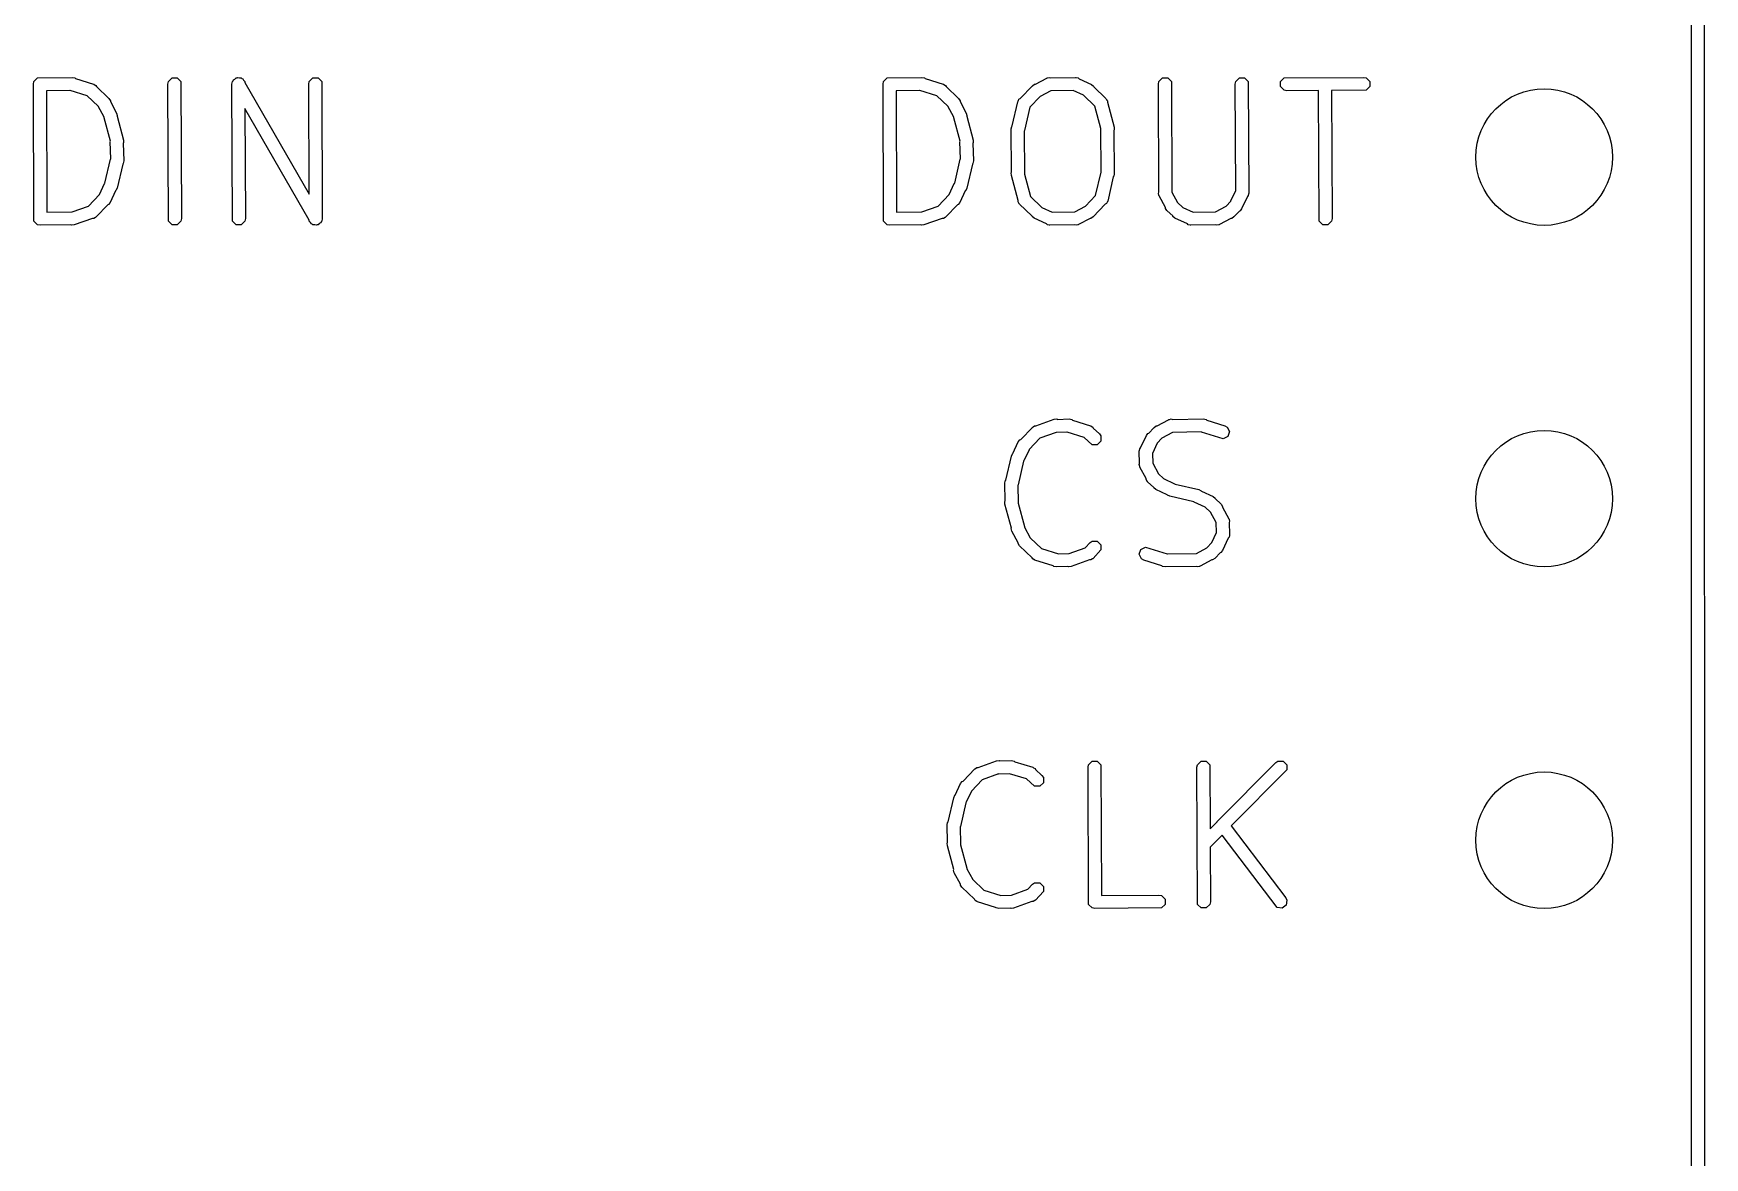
# Model space of a CAD drawing. Extents: x 48.4 to 111.7, y -108.5 to -45.7.
# Drawn here: x 83.38 to 95.81, y -100.15 to -91.79 of the extents above; entities that cross this region are included whole.
import ezdxf

# ---------------------------------------------------------------- set-up
doc = ezdxf.new("R2010")
doc.units = 0
doc.layers.add('BLACK', color=7, linetype='CONTINUOUS')

msp = doc.modelspace()

# ---------------------------------------------------------------- linework, layer by layer
at = {"layer": 'BLACK', "linetype": 'CONTINUOUS'}
for p, q in [((95.711797, -108.408005), (95.708125, -77.998835)), ((95.80432, -77.986883), (95.808, -108.458)), ((83.381191, -92.167419), (83.384997, -92.148285)), ((83.384997, -93.186553), (83.381191, -92.167419)), ((83.384997, -92.148285), (83.412057, -92.121225)), ((83.412057, -92.121225), (83.669286, -92.117419)), ((83.669286, -92.117419), (83.68842, -92.121225)), ((83.68842, -92.121225), (83.693219, -92.126024)), ((83.693219, -92.126024), (83.827954, -92.167604)), ((83.827954, -92.167604), (83.830129, -92.168844)), ((83.830129, -92.168844), (83.831277, -92.168844)), ((83.831277, -92.168844), (83.832991, -92.170475)), ((83.832991, -92.170475), (83.844902, -92.177265)), ((83.844902, -92.177265), (83.849238, -92.185938)), ((83.849238, -92.185938), (83.942736, -92.274921)), ((84.381191, -92.167419), (84.384997, -92.148285)), ((84.384997, -93.186553), (84.381191, -92.167419)), ((84.384997, -92.148285), (84.412057, -92.121225)), ((84.412057, -92.121225), (84.450325, -92.121225)), ((84.450325, -92.121225), (84.477385, -92.148285)), ((84.477385, -92.148285), (84.481191, -93.167419)), ((84.857381, -92.167419), (84.861187, -92.148285)), ((84.861187, -93.186553), (84.857381, -92.167419)), ((84.861187, -92.148285), (84.866041, -92.14343)), ((84.866041, -92.14343), (84.867849, -92.136804)), ((84.867849, -92.136804), (84.879093, -92.130378)), ((84.879093, -92.130378), (84.888247, -92.121225)), ((84.888247, -92.121225), (84.895113, -92.121225)), ((84.895113, -92.121225), (84.901075, -92.117818)), ((84.901075, -92.117818), (84.913568, -92.121225)), ((84.913568, -92.121225), (84.926515, -92.121225)), ((84.926515, -92.121225), (84.931369, -92.126079)), ((84.931369, -92.126079), (84.937996, -92.127887)), ((84.937996, -92.127887), (84.944535, -92.139245)), ((84.944535, -92.139245), (84.953575, -92.148285)), ((84.953575, -92.148285), (84.9536, -92.154989)), ((84.9536, -92.154989), (85.431864, -92.985674)), ((85.428809, -92.167419), (85.432615, -92.148285)), ((85.431864, -92.985674), (85.428809, -92.167419)), ((85.432615, -92.148285), (85.459675, -92.121225)), ((85.459675, -92.121225), (85.497943, -92.121225)), ((85.497943, -92.121225), (85.525003, -92.148285)), ((85.525003, -92.148285), (85.528809, -93.167419)), ((89.699524, -92.167419), (89.70333, -92.148285)), ((89.70333, -93.186553), (89.699524, -92.167419)), ((89.70333, -92.148285), (89.73039, -92.121225)), ((89.73039, -92.121225), (89.987619, -92.117419)), ((89.987619, -92.117419), (90.006753, -92.121225)), ((90.006753, -92.121225), (90.011552, -92.126024)), ((90.011552, -92.126024), (90.146287, -92.167604)), ((90.146287, -92.167604), (90.148462, -92.168844)), ((90.148462, -92.168844), (90.14961, -92.168844)), ((90.14961, -92.168844), (90.151324, -92.170475)), ((90.151324, -92.170475), (90.163235, -92.177265)), ((90.163235, -92.177265), (90.167571, -92.185938)), ((90.167571, -92.185938), (90.261069, -92.274921)), ((90.718904, -92.274777), (90.809407, -92.179683)), ((90.809407, -92.179683), (90.825628, -92.168844)), ((90.825628, -92.168844), (90.831938, -92.168844)), ((90.831938, -92.168844), (90.917639, -92.122698)), ((90.917639, -92.122698), (90.920054, -92.122036)), ((90.920054, -92.122036), (90.920866, -92.121225)), ((90.920866, -92.121225), (90.92317, -92.121183)), ((90.92317, -92.121183), (90.936455, -92.117545)), ((90.936455, -92.117545), (90.946119, -92.120766)), ((90.946119, -92.120766), (91.130476, -92.117419)), ((91.130476, -92.117419), (91.132932, -92.117907)), ((91.132932, -92.117907), (91.134021, -92.117545)), ((91.134021, -92.117545), (91.136216, -92.11856)), ((91.136216, -92.11856), (91.14961, -92.121225)), ((91.14961, -92.121225), (91.156185, -92.1278)), ((91.156185, -92.1278), (91.248074, -92.170316)), ((91.248074, -92.170316), (91.263486, -92.182278)), ((91.263486, -92.182278), (91.265587, -92.188582)), ((91.265587, -92.188582), (91.356307, -92.274921)), ((91.747143, -92.167419), (91.750949, -92.148285)), ((91.750828, -92.969808), (91.747143, -92.167419)), ((91.750949, -92.148285), (91.778009, -92.121225)), ((91.778009, -92.121225), (91.816277, -92.121225)), ((91.816277, -92.121225), (91.843337, -92.148285)), ((91.843337, -92.148285), (91.847116, -92.971137)), ((92.318571, -92.167419), (92.322377, -92.148285)), ((92.322202, -92.958139), (92.318571, -92.167419)), ((92.322377, -92.148285), (92.349437, -92.121225)), ((92.349437, -92.121225), (92.387705, -92.121225)), ((92.387705, -92.121225), (92.414765, -92.148285)), ((92.414765, -92.148285), (92.418571, -92.976942)), ((92.655711, -92.148285), (92.682771, -92.121225)), ((92.655711, -92.186553), (92.655711, -92.148285)), ((92.682771, -92.213613), (92.655711, -92.186553)), ((92.682771, -92.121225), (93.273333, -92.117419)), ((93.273333, -92.117419), (93.292467, -92.121225)), ((93.292467, -92.121225), (93.319527, -92.148285)), ((93.319527, -92.186553), (93.292467, -92.213613)), ((93.319527, -92.148285), (93.319527, -92.186553)), ((83.652238, -92.214148), (83.47764, -92.216731)), ((83.47764, -92.216731), (83.481014, -93.120204)), ((83.653475, -92.214853), (83.652238, -92.214148)), ((83.780698, -92.254114), (83.653475, -92.214853)), ((83.862467, -92.331935), (83.780698, -92.254114)), ((83.942736, -92.274921), (83.953575, -92.291142)), ((83.953575, -92.291142), (83.953575, -92.297452)), ((83.953575, -92.297452), (83.999721, -92.383153)), ((89.970571, -92.214148), (89.795973, -92.216731)), ((89.795973, -92.216731), (89.799347, -93.120204)), ((89.971808, -92.214853), (89.970571, -92.214148)), ((90.099031, -92.254114), (89.971808, -92.214853)), ((90.1808, -92.331935), (90.099031, -92.254114)), ((90.261069, -92.274921), (90.271908, -92.291142)), ((90.271908, -92.291142), (90.271908, -92.297452)), ((90.271908, -92.297452), (90.318054, -92.383153)), ((90.65944, -92.477888), (90.701017, -92.298149)), ((90.701017, -92.298149), (90.70333, -92.293252)), ((90.70333, -92.291142), (90.70531, -92.289061)), ((90.70333, -92.293252), (90.70333, -92.291142)), ((90.70531, -92.289061), (90.70935, -92.28051)), ((90.70935, -92.28051), (90.718904, -92.274777)), ((90.866421, -92.259951), (90.790453, -92.339773)), ((90.867123, -92.259759), (90.866421, -92.259951)), ((90.945955, -92.21731), (90.867123, -92.259759)), ((91.112745, -92.214282), (90.945955, -92.21731)), ((91.190166, -92.250104), (91.112745, -92.214282)), ((91.190359, -92.250393), (91.190166, -92.250104)), ((91.274653, -92.330617), (91.190359, -92.250393)), ((91.319346, -92.496853), (91.274653, -92.330617)), ((91.356307, -92.274921), (91.359315, -92.279423)), ((91.359315, -92.279423), (91.361126, -92.28051)), ((91.361126, -92.28051), (91.361856, -92.283225)), ((91.361856, -92.283225), (91.367146, -92.291142)), ((91.367146, -92.291142), (91.367146, -92.302901)), ((91.367146, -92.302901), (91.417078, -92.488625)), ((92.701905, -92.217419), (92.682771, -92.213613)), ((92.9378, -92.215898), (92.701905, -92.217419)), ((92.941425, -93.186553), (92.9378, -92.215898)), ((93.292467, -92.213613), (93.034063, -92.215278)), ((93.034063, -92.215278), (93.037619, -93.167419)), ((83.86266, -92.332637), (83.862467, -92.331935)), ((83.9063, -92.413683), (83.86266, -92.332637)), ((83.906493, -92.417641), (83.9063, -92.413683)), ((83.953394, -92.592091), (83.906493, -92.417641)), ((83.999721, -92.383153), (84.004874, -92.401969)), ((84.004874, -92.401969), (84.003406, -92.40637)), ((84.003406, -92.40637), (84.051126, -92.583863)), ((85.432589, -93.179847), (84.954325, -92.349163)), ((84.954325, -92.349163), (84.957381, -93.167419)), ((90.180993, -92.332637), (90.1808, -92.331935)), ((90.224633, -92.413683), (90.180993, -92.332637)), ((90.224826, -92.417641), (90.224633, -92.413683)), ((90.271727, -92.592091), (90.224826, -92.417641)), ((90.318054, -92.383153), (90.323207, -92.401969)), ((90.323207, -92.401969), (90.321739, -92.40637)), ((90.321739, -92.40637), (90.369459, -92.583863)), ((90.790453, -92.339773), (90.750412, -92.512879)), ((90.651905, -92.500752), (90.655711, -92.481618)), ((90.655372, -92.821855), (90.651905, -92.500752)), ((90.655711, -92.481618), (90.65944, -92.477888)), ((90.750412, -92.512879), (90.74848, -92.516967)), ((90.74848, -92.516967), (90.751905, -92.834085)), ((91.318571, -92.500752), (91.319346, -92.496853)), ((91.321995, -92.817869), (91.318571, -92.500752)), ((91.418026, -92.508111), (91.415103, -92.512981)), ((91.415103, -92.512981), (91.418571, -92.834085)), ((91.417078, -92.488625), (91.418026, -92.508111)), ((83.952619, -92.59599), (83.953394, -92.592091)), ((83.955615, -92.723536), (83.952619, -92.59599)), ((84.052074, -92.603349), (84.049534, -92.60758)), ((84.049534, -92.60758), (84.052619, -92.738847)), ((84.051126, -92.583863), (84.052074, -92.603349)), ((90.270952, -92.59599), (90.271727, -92.592091)), ((90.273948, -92.723536), (90.270952, -92.59599)), ((90.370407, -92.603349), (90.367867, -92.60758)), ((90.367867, -92.60758), (90.370952, -92.738847)), ((90.369459, -92.583863), (90.370407, -92.603349)), ((83.913328, -92.903032), (83.954112, -92.72672)), ((83.954112, -92.72672), (83.955615, -92.723536)), ((84.045083, -92.76171), (84.003507, -92.94145)), ((84.048813, -92.757981), (84.045083, -92.76171)), ((84.052619, -92.738847), (84.048813, -92.757981)), ((90.231661, -92.903032), (90.272445, -92.72672)), ((90.272445, -92.72672), (90.273948, -92.723536)), ((90.363416, -92.76171), (90.32184, -92.94145)), ((90.367146, -92.757981), (90.363416, -92.76171)), ((90.370952, -92.738847), (90.367146, -92.757981)), ((90.65245, -92.826726), (90.655372, -92.821855)), ((90.653398, -92.846212), (90.65245, -92.826726)), ((91.280022, -92.995063), (91.320064, -92.821958)), ((91.320064, -92.821958), (91.321995, -92.817869)), ((83.872314, -92.989013), (83.910278, -92.906963)), ((83.910278, -92.906963), (83.913328, -92.903032)), ((84.003507, -92.94145), (83.995174, -92.959089)), ((90.190647, -92.989013), (90.228611, -92.906963)), ((90.228611, -92.906963), (90.231661, -92.903032)), ((90.32184, -92.94145), (90.313507, -92.959089)), ((90.70333, -93.031935), (90.653398, -92.846212)), ((90.751905, -92.834085), (90.751129, -92.837983)), ((90.751129, -92.837983), (90.795822, -93.004218)), ((91.411035, -92.856948), (91.369459, -93.036688)), ((91.414765, -92.853219), (91.411035, -92.856948)), ((91.418571, -92.834085), (91.414765, -92.853219)), ((83.670155, -93.117591), (83.791096, -93.074242)), ((83.791096, -93.074242), (83.872026, -92.989206)), ((83.933836, -93.064435), (83.847499, -93.155155)), ((83.872026, -92.989206), (83.872314, -92.989013)), ((83.940141, -93.062334), (83.933836, -93.064435)), ((83.952102, -93.046922), (83.940141, -93.062334)), ((83.991806, -92.961109), (83.952102, -93.046922)), ((83.995174, -92.959089), (83.991806, -92.961109)), ((89.988488, -93.117591), (90.109429, -93.074242)), ((90.109429, -93.074242), (90.190359, -92.989206)), ((90.252169, -93.064435), (90.165832, -93.155155)), ((90.190359, -92.989206), (90.190647, -92.989013)), ((90.258474, -93.062334), (90.252169, -93.064435)), ((90.270435, -93.046922), (90.258474, -93.062334)), ((90.310139, -92.961109), (90.270435, -93.046922)), ((90.313507, -92.959089), (90.310139, -92.961109)), ((90.70333, -93.043695), (90.70333, -93.031935)), ((90.70862, -93.051612), (90.70333, -93.043695)), ((90.70935, -93.054327), (90.70862, -93.051612)), ((90.711158, -93.055412), (90.70935, -93.054327)), ((90.714168, -93.059916), (90.711158, -93.055412)), ((90.804887, -93.146254), (90.714168, -93.059916)), ((90.795822, -93.004218), (90.880118, -93.084445)), ((91.124519, -93.117527), (91.203353, -93.075079)), ((91.203353, -93.075079), (91.204053, -93.074887)), ((91.204053, -93.074887), (91.280022, -92.995063)), ((91.351572, -93.060059), (91.26107, -93.155155)), ((91.361126, -93.054327), (91.351572, -93.060059)), ((91.365165, -93.045775), (91.361126, -93.054327)), ((91.367146, -93.043695), (91.365165, -93.045775)), ((91.369459, -93.036688), (91.367146, -93.041584)), ((91.367146, -93.041584), (91.367146, -93.043695)), ((91.747269, -92.980487), (91.750828, -92.969808)), ((91.750938, -92.993887), (91.747269, -92.980487)), ((91.750949, -92.996076), (91.750938, -92.993887)), ((91.75176, -92.996887), (91.750949, -92.996076)), ((91.752422, -92.999303), (91.75176, -92.996887)), ((91.798568, -93.085003), (91.752422, -92.999303)), ((91.847116, -92.971137), (91.889054, -93.049022)), ((91.889054, -93.049022), (91.927737, -93.084445)), ((92.172138, -93.117527), (92.250175, -93.075507)), ((92.250175, -93.075507), (92.285596, -93.036825)), ((92.285596, -93.036825), (92.285885, -93.036631)), ((92.285885, -93.036631), (92.322202, -92.958139)), ((92.408189, -93.002651), (92.365673, -93.094541)), ((92.414765, -92.996076), (92.408189, -93.002651)), ((92.417429, -92.982682), (92.414765, -92.996076)), ((92.418445, -92.980487), (92.417429, -92.982682)), ((92.418571, -92.976942), (92.418082, -92.979398)), ((92.418082, -92.979398), (92.418445, -92.980487)), ((83.412057, -93.213613), (83.384997, -93.186553)), ((83.481014, -93.120204), (83.669286, -93.117419)), ((83.669286, -93.117419), (83.670155, -93.117591)), ((83.821408, -93.165994), (83.685097, -93.214853)), ((83.831278, -93.165994), (83.821408, -93.165994)), ((83.842698, -93.158362), (83.831278, -93.165994)), ((83.844902, -93.157573), (83.842698, -93.158362)), ((83.845414, -93.156547), (83.844902, -93.157573)), ((83.847499, -93.155155), (83.845414, -93.156547)), ((84.412057, -93.213613), (84.384997, -93.186553)), ((84.477385, -93.186553), (84.450325, -93.213613)), ((84.481191, -93.167419), (84.477385, -93.186553)), ((84.888247, -93.213613), (84.861187, -93.186553)), ((84.953575, -93.186553), (84.926515, -93.213613)), ((84.957381, -93.167419), (84.953575, -93.186553)), ((85.432615, -93.186553), (85.432589, -93.179847)), ((85.441656, -93.195594), (85.432615, -93.186553)), ((85.448195, -93.206951), (85.441656, -93.195594)), ((85.518341, -93.198034), (85.507096, -93.204459)), ((85.520148, -93.191407), (85.518341, -93.198034)), ((85.525003, -93.186553), (85.520148, -93.191407)), ((85.528809, -93.167419), (85.525003, -93.186553)), ((89.73039, -93.213613), (89.70333, -93.186553)), ((89.799347, -93.120204), (89.987619, -93.117419)), ((89.987619, -93.117419), (89.988488, -93.117591)), ((90.139741, -93.165994), (90.00343, -93.214853)), ((90.149611, -93.165994), (90.139741, -93.165994)), ((90.161031, -93.158362), (90.149611, -93.165994)), ((90.163235, -93.157573), (90.161031, -93.158362)), ((90.163747, -93.156547), (90.163235, -93.157573)), ((90.165832, -93.155155), (90.163747, -93.156547)), ((90.806989, -93.15256), (90.804887, -93.146254)), ((90.822401, -93.164521), (90.806989, -93.15256)), ((90.91429, -93.207037), (90.822401, -93.164521)), ((90.880118, -93.084445), (90.880311, -93.084733)), ((90.880311, -93.084733), (90.957731, -93.120555)), ((90.957731, -93.120555), (91.124519, -93.117527)), ((91.238537, -93.165994), (91.152837, -93.21214)), ((91.244849, -93.165994), (91.238537, -93.165994)), ((91.26107, -93.155155), (91.244849, -93.165994)), ((91.798568, -93.091314), (91.798568, -93.085003)), ((91.809406, -93.107535), (91.798568, -93.091314)), ((91.811959, -93.109873), (91.809406, -93.107535)), ((91.812002, -93.109952), (91.811959, -93.109873)), ((91.81207, -93.109974), (91.812002, -93.109952)), ((91.852865, -93.14733), (91.81207, -93.109974)), ((91.854608, -93.15256), (91.852865, -93.14733)), ((91.87002, -93.164521), (91.854608, -93.15256)), ((91.961909, -93.207037), (91.87002, -93.164521)), ((91.927737, -93.084445), (91.92793, -93.084733)), ((91.92793, -93.084733), (92.00535, -93.120555)), ((92.00535, -93.120555), (92.172138, -93.117527)), ((92.286156, -93.165994), (92.200456, -93.21214)), ((92.292468, -93.165994), (92.286156, -93.165994)), ((92.308689, -93.155155), (92.292468, -93.165994)), ((92.311026, -93.152602), (92.308689, -93.155155)), ((92.311105, -93.15256), (92.311026, -93.152602)), ((92.311127, -93.152491), (92.311105, -93.15256)), ((92.348482, -93.111695), (92.311127, -93.152491)), ((92.353712, -93.109953), (92.348482, -93.111695)), ((92.365673, -93.094541), (92.353712, -93.109953)), ((92.968485, -93.213613), (92.941425, -93.186553)), ((93.033813, -93.186553), (93.006753, -93.213613)), ((93.037619, -93.167419), (93.033813, -93.186553)), ((83.431191, -93.217419), (83.412057, -93.213613)), ((83.659245, -93.214044), (83.431191, -93.217419)), ((83.665742, -93.217293), (83.659245, -93.214044)), ((83.685097, -93.214853), (83.665742, -93.217293)), ((84.450325, -93.213613), (84.412057, -93.213613)), ((84.926515, -93.213613), (84.888247, -93.213613)), ((85.454819, -93.208757), (85.448195, -93.206951)), ((85.459675, -93.213613), (85.454819, -93.208757)), ((85.472623, -93.213613), (85.459675, -93.213613)), ((85.485115, -93.21702), (85.472623, -93.213613)), ((85.491077, -93.213613), (85.485115, -93.21702)), ((85.497943, -93.213613), (85.491077, -93.213613)), ((85.507096, -93.204459), (85.497943, -93.213613)), ((89.749524, -93.217419), (89.73039, -93.213613)), ((89.977578, -93.214044), (89.749524, -93.217419)), ((89.984075, -93.217293), (89.977578, -93.214044)), ((90.00343, -93.214853), (89.984075, -93.217293)), ((90.920866, -93.213613), (90.91429, -93.207037)), ((90.934259, -93.216277), (90.920866, -93.213613)), ((90.936455, -93.217293), (90.934259, -93.216277)), ((90.937543, -93.21693), (90.936455, -93.217293)), ((90.94, -93.217419), (90.937543, -93.21693)), ((91.124356, -93.214071), (90.94, -93.217419)), ((91.134021, -93.217293), (91.124356, -93.214071)), ((91.147305, -93.213654), (91.134021, -93.217293)), ((91.14961, -93.213613), (91.147305, -93.213654)), ((91.150421, -93.212801), (91.14961, -93.213613)), ((91.152837, -93.21214), (91.150421, -93.212801)), ((91.968485, -93.213613), (91.961909, -93.207037)), ((91.981878, -93.216277), (91.968485, -93.213613)), ((91.984074, -93.217293), (91.981878, -93.216277)), ((91.985162, -93.21693), (91.984074, -93.217293)), ((91.987619, -93.217419), (91.985162, -93.21693)), ((92.171975, -93.214071), (91.987619, -93.217419)), ((92.18164, -93.217293), (92.171975, -93.214071)), ((92.194924, -93.213654), (92.18164, -93.217293)), ((92.197229, -93.213613), (92.194924, -93.213654)), ((92.19804, -93.212801), (92.197229, -93.213613)), ((92.200456, -93.21214), (92.19804, -93.212801)), ((93.006753, -93.213613), (92.968485, -93.213613)), ((90.835496, -94.708844), (90.971807, -94.659985)), ((90.971807, -94.659985), (90.991163, -94.657545)), ((90.991163, -94.657545), (90.996648, -94.660287)), ((90.996648, -94.660287), (91.082857, -94.657419)), ((91.082857, -94.657419), (91.101991, -94.661225)), ((91.101991, -94.661225), (91.10679, -94.666024)), ((91.10679, -94.666024), (91.241525, -94.707604)), ((91.7367, -94.708844), (91.822401, -94.662698)), ((91.822401, -94.662698), (91.824816, -94.662036)), ((91.824816, -94.662036), (91.825628, -94.661225)), ((91.825628, -94.661225), (91.827902, -94.661191)), ((91.827902, -94.661191), (91.841217, -94.657545)), ((91.841217, -94.657545), (91.851124, -94.660847)), ((91.851124, -94.660847), (92.082857, -94.657419)), ((92.082857, -94.657419), (92.101991, -94.661225)), ((92.101991, -94.661225), (92.10679, -94.666024)), ((92.10679, -94.666024), (92.241525, -94.707604)), ((90.704802, -94.827916), (90.716764, -94.812504)), ((90.716764, -94.812504), (90.723068, -94.810402)), ((90.723068, -94.810402), (90.809407, -94.719683)), ((90.865808, -94.800595), (90.784879, -94.885631)), ((90.809407, -94.719683), (90.811488, -94.718292)), ((90.811488, -94.718292), (90.812002, -94.717265)), ((90.812002, -94.717265), (90.81421, -94.716473)), ((90.81421, -94.716473), (90.825628, -94.708844)), ((90.825628, -94.708844), (90.835496, -94.708844)), ((90.986748, -94.757245), (90.865808, -94.800595)), ((90.987619, -94.757419), (90.986748, -94.757245)), ((91.066918, -94.75478), (90.987619, -94.757419)), ((91.067046, -94.754853), (91.066918, -94.75478)), ((91.194501, -94.794185), (91.067046, -94.754853)), ((91.254198, -94.848851), (91.194501, -94.794185)), ((91.241525, -94.707604), (91.2437, -94.708844)), ((91.2437, -94.708844), (91.244848, -94.708844)), ((91.244848, -94.708844), (91.24674, -94.710577)), ((91.24674, -94.710577), (91.258473, -94.717265)), ((91.258473, -94.717265), (91.262212, -94.724744)), ((91.262212, -94.724744), (91.308688, -94.767301)), ((91.308688, -94.767301), (91.319527, -94.783522)), ((91.319527, -94.783522), (91.319527, -94.821791)), ((91.614667, -94.872185), (91.657183, -94.780297)), ((91.657183, -94.780297), (91.669145, -94.764885)), ((91.669145, -94.764885), (91.674373, -94.763142)), ((91.674373, -94.763142), (91.711727, -94.722348)), ((91.711727, -94.722348), (91.711751, -94.722278)), ((91.711751, -94.722278), (91.711831, -94.722234)), ((91.711831, -94.722234), (91.714168, -94.719683)), ((91.714168, -94.719683), (91.730389, -94.708844)), ((91.730389, -94.708844), (91.7367, -94.708844)), ((91.772681, -94.79933), (91.73726, -94.838012)), ((91.850679, -94.757331), (91.772681, -94.79933)), ((92.065809, -94.754148), (91.850679, -94.757331)), ((92.067046, -94.754853), (92.065809, -94.754148)), ((92.229258, -94.804912), (92.067046, -94.754853)), ((92.263486, -94.787798), (92.229258, -94.804912)), ((92.241525, -94.707604), (92.258473, -94.717265)), ((92.258473, -94.717265), (92.275588, -94.751494)), ((92.275588, -94.751494), (92.263486, -94.787798)), ((90.611821, -95.113126), (90.653398, -94.933387)), ((90.653398, -94.933387), (90.661731, -94.915748)), ((90.661731, -94.915748), (90.665097, -94.913727)), ((90.665097, -94.913727), (90.704802, -94.827916)), ((90.78459, -94.885823), (90.746626, -94.967875)), ((90.784879, -94.885631), (90.78459, -94.885823)), ((91.292467, -94.848851), (91.254198, -94.848851)), ((91.319527, -94.821791), (91.292467, -94.848851)), ((91.604286, -94.897895), (91.604774, -94.895438)), ((91.607286, -94.988054), (91.604286, -94.897895)), ((91.604412, -94.89435), (91.605427, -94.892154)), ((91.604774, -94.895438), (91.604412, -94.89435)), ((91.605427, -94.892154), (91.608092, -94.878761)), ((91.608092, -94.878761), (91.614667, -94.872185)), ((91.736971, -94.838204), (91.701669, -94.914501)), ((91.701669, -94.914501), (91.704081, -94.986998)), ((91.73726, -94.838012), (91.736971, -94.838204)), ((90.743576, -94.971804), (90.702793, -95.148117)), ((90.746626, -94.967875), (90.743576, -94.971804)), ((91.604412, -94.996678), (91.607286, -94.988054)), ((91.60801, -95.009817), (91.604412, -94.996678)), ((91.608092, -95.012267), (91.60801, -95.009817)), ((91.608903, -95.013078), (91.608092, -95.012267)), ((91.609565, -95.015494), (91.608903, -95.013078)), ((91.655711, -95.101194), (91.609565, -95.015494)), ((91.704081, -94.986998), (91.746197, -95.065214)), ((90.604286, -95.13599), (90.608092, -95.116856)), ((90.60737, -95.267256), (90.604286, -95.13599)), ((90.608092, -95.116856), (90.611821, -95.113126)), ((90.702793, -95.148117), (90.701289, -95.1513)), ((90.701289, -95.1513), (90.704286, -95.278847)), ((91.655711, -95.107505), (91.655711, -95.101194)), ((91.66655, -95.123726), (91.655711, -95.107505)), ((91.669101, -95.126062), (91.66655, -95.123726)), ((91.669145, -95.126143), (91.669101, -95.126062)), ((91.669214, -95.126166), (91.669145, -95.126143)), ((91.710008, -95.163521), (91.669214, -95.126166)), ((91.711751, -95.16875), (91.710008, -95.163521)), ((91.727163, -95.180711), (91.711751, -95.16875)), ((91.812975, -95.220415), (91.727163, -95.180711)), ((91.746197, -95.065214), (91.784879, -95.100634)), ((91.784879, -95.100634), (91.785072, -95.100923)), ((91.785072, -95.100923), (91.867122, -95.138887)), ((91.867122, -95.138887), (91.871052, -95.141937)), ((91.871052, -95.141937), (92.047365, -95.182721)), ((92.047365, -95.182721), (92.065004, -95.191054)), ((90.604831, -95.271488), (90.60737, -95.267256)), ((90.605779, -95.290974), (90.604831, -95.271488)), ((90.653498, -95.468466), (90.605779, -95.290974)), ((90.704286, -95.278847), (90.70351, -95.282745)), ((90.70351, -95.282745), (90.750412, -95.457196)), ((91.814996, -95.223783), (91.812975, -95.220415)), ((91.832635, -95.232116), (91.814996, -95.223783)), ((92.008947, -95.272899), (91.832635, -95.232116)), ((92.012877, -95.275949), (92.008947, -95.272899)), ((92.094928, -95.313913), (92.012877, -95.275949)), ((92.065004, -95.191054), (92.067024, -95.19442)), ((92.067024, -95.19442), (92.152836, -95.234125)), ((92.152836, -95.234125), (92.168248, -95.246087)), ((92.168248, -95.246087), (92.16999, -95.251315)), ((92.16999, -95.251315), (92.210784, -95.288669)), ((92.210784, -95.288669), (92.210855, -95.288693)), ((92.210855, -95.288693), (92.210898, -95.288773)), ((92.210898, -95.288773), (92.21345, -95.29111)), ((92.21345, -95.29111), (92.224289, -95.307331)), ((92.224289, -95.307331), (92.224289, -95.313642)), ((92.095121, -95.314202), (92.094928, -95.313913)), ((92.133802, -95.349623), (92.095121, -95.314202)), ((92.175918, -95.427837), (92.133802, -95.349623)), ((92.17833, -95.500334), (92.175918, -95.427837)), ((92.224289, -95.313642), (92.270435, -95.399343)), ((92.270435, -95.399343), (92.271096, -95.401758)), ((92.271096, -95.401758), (92.271908, -95.40257)), ((92.271908, -95.40257), (92.271989, -95.405019)), ((92.271989, -95.405019), (92.275588, -95.418159)), ((92.275588, -95.418159), (92.272713, -95.426781)), ((92.272713, -95.426781), (92.275714, -95.516942)), ((90.652031, -95.472868), (90.653498, -95.468466)), ((90.657184, -95.491684), (90.652031, -95.472868)), ((90.70333, -95.577384), (90.657184, -95.491684)), ((90.750412, -95.457196), (90.750604, -95.461152)), ((90.750604, -95.461152), (90.794245, -95.5422)), ((90.794245, -95.5422), (90.794436, -95.5429)), ((90.794436, -95.5429), (90.876208, -95.620724)), ((92.143028, -95.576631), (92.17833, -95.500334)), ((92.265332, -95.542651), (92.222816, -95.634541)), ((92.271908, -95.536076), (92.265332, -95.542651)), ((92.274572, -95.522682), (92.271908, -95.536076)), ((92.275588, -95.520487), (92.274572, -95.522682)), ((92.275714, -95.516942), (92.275225, -95.519398)), ((92.275225, -95.519398), (92.275588, -95.520487)), ((90.70333, -95.583695), (90.70333, -95.577384)), ((90.714168, -95.599916), (90.70333, -95.583695)), ((90.807664, -95.688898), (90.714168, -95.599916)), ((90.876208, -95.620724), (91.00343, -95.659985)), ((91.00343, -95.659985), (91.003557, -95.660057)), ((91.003557, -95.660057), (91.082857, -95.657419)), ((91.082857, -95.657419), (91.083726, -95.657591)), ((91.083726, -95.657591), (91.20325, -95.61475)), ((91.20325, -95.61475), (91.237977, -95.576825)), ((91.237977, -95.576825), (91.254198, -95.565986)), ((91.254198, -95.565986), (91.292467, -95.565986)), ((91.319527, -95.631314), (91.26107, -95.695155)), ((91.292467, -95.565986), (91.319527, -95.593045)), ((91.319527, -95.593045), (91.319527, -95.631314)), ((91.604412, -95.663344), (91.616513, -95.62704)), ((91.621526, -95.697573), (91.604412, -95.663344)), ((91.616513, -95.62704), (91.650742, -95.609926)), ((91.650742, -95.609926), (91.812954, -95.659985)), ((91.812954, -95.659985), (91.81419, -95.660689)), ((91.81419, -95.660689), (92.029319, -95.657506)), ((92.029319, -95.657506), (92.107318, -95.615507)), ((92.107318, -95.615507), (92.142739, -95.576825)), ((92.142739, -95.576825), (92.143028, -95.576631)), ((92.205625, -95.651695), (92.16827, -95.692491)), ((92.210855, -95.649953), (92.205625, -95.651695)), ((92.222816, -95.634541), (92.210855, -95.649953)), ((90.812002, -95.697573), (90.807664, -95.688898)), ((90.823914, -95.704363), (90.812002, -95.697573)), ((90.825628, -95.705994), (90.823914, -95.704363)), ((90.826776, -95.705994), (90.825628, -95.705994)), ((90.828951, -95.707234), (90.826776, -95.705994)), ((90.963685, -95.748813), (90.828951, -95.707234)), ((90.968485, -95.753613), (90.963685, -95.748813)), ((90.987619, -95.757419), (90.968485, -95.753613)), ((91.073827, -95.75455), (90.987619, -95.757419)), ((91.079313, -95.757293), (91.073827, -95.75455)), ((91.098668, -95.754853), (91.079313, -95.757293)), ((91.234979, -95.705994), (91.098668, -95.754853)), ((91.244849, -95.705994), (91.234979, -95.705994)), ((91.256269, -95.698362), (91.244849, -95.705994)), ((91.258473, -95.697573), (91.256269, -95.698362)), ((91.258985, -95.696547), (91.258473, -95.697573)), ((91.26107, -95.695155), (91.258985, -95.696547)), ((91.638475, -95.707234), (91.621526, -95.697573)), ((91.773209, -95.748813), (91.638475, -95.707234)), ((91.778009, -95.753613), (91.773209, -95.748813)), ((91.797143, -95.757419), (91.778009, -95.753613)), ((92.028874, -95.75399), (91.797143, -95.757419)), ((92.038783, -95.757293), (92.028874, -95.75399)), ((92.052097, -95.753646), (92.038783, -95.757293)), ((92.054372, -95.753613), (92.052097, -95.753646)), ((92.055183, -95.752801), (92.054372, -95.753613)), ((92.057599, -95.75214), (92.055183, -95.752801)), ((92.143299, -95.705994), (92.057599, -95.75214)), ((92.149611, -95.705994), (92.143299, -95.705994)), ((92.165832, -95.695155), (92.149611, -95.705994)), ((92.168169, -95.692602), (92.165832, -95.695155)), ((92.168248, -95.69256), (92.168169, -95.692602)), ((92.16827, -95.692491), (92.168248, -95.69256)), ((90.294496, -97.350402), (90.380835, -97.259683)), ((90.380835, -97.259683), (90.382916, -97.258292)), ((90.382916, -97.258292), (90.38343, -97.257265)), ((90.38343, -97.257265), (90.385638, -97.256473)), ((90.385638, -97.256473), (90.397056, -97.248844)), ((90.397056, -97.248844), (90.406924, -97.248844)), ((90.406924, -97.248844), (90.543235, -97.199985)), ((90.558176, -97.297245), (90.437236, -97.340595)), ((90.543235, -97.199985), (90.562591, -97.197545)), ((90.559047, -97.297419), (90.558176, -97.297245)), ((90.638346, -97.29478), (90.559047, -97.297419)), ((90.562591, -97.197545), (90.568076, -97.200287)), ((90.568076, -97.200287), (90.654285, -97.197419)), ((90.638474, -97.294853), (90.638346, -97.29478)), ((90.765929, -97.334185), (90.638474, -97.294853)), ((90.654285, -97.197419), (90.673419, -97.201225)), ((90.673419, -97.201225), (90.678218, -97.206024)), ((90.678218, -97.206024), (90.812953, -97.247604)), ((90.812953, -97.247604), (90.815128, -97.248844)), ((90.815128, -97.248844), (90.816276, -97.248844)), ((90.816276, -97.248844), (90.818168, -97.250577)), ((90.818168, -97.250577), (90.829901, -97.257265)), ((90.829901, -97.257265), (90.83364, -97.264744)), ((90.83364, -97.264744), (90.880116, -97.307301)), ((91.223333, -97.247419), (91.227139, -97.228285)), ((91.227139, -98.266553), (91.223333, -97.247419)), ((91.227139, -97.228285), (91.254199, -97.201225)), ((91.254199, -97.201225), (91.292467, -97.201225)), ((91.292467, -97.201225), (91.319527, -97.228285)), ((91.319527, -97.228285), (91.323158, -98.200695)), ((92.032857, -97.247419), (92.036663, -97.228285)), ((92.036663, -98.266553), (92.032857, -97.247419)), ((92.036663, -97.228285), (92.063723, -97.201225)), ((92.063723, -97.201225), (92.101991, -97.201225)), ((92.101991, -97.201225), (92.129051, -97.228285)), ((92.129051, -97.228285), (92.13083, -97.704675)), ((92.189715, -97.645246), (92.61893, -97.212064)), ((92.700479, -97.266553), (92.288568, -97.68227)), ((92.61893, -97.212064), (92.635151, -97.201225)), ((92.635151, -97.201225), (92.673419, -97.201225)), ((92.673419, -97.201225), (92.700479, -97.228285)), ((92.700479, -97.228285), (92.700479, -97.266553)), ((90.236525, -97.453727), (90.27623, -97.367916)), ((90.27623, -97.367916), (90.288192, -97.352504)), ((90.288192, -97.352504), (90.294496, -97.350402)), ((90.356018, -97.425823), (90.318054, -97.507875)), ((90.356307, -97.425631), (90.356018, -97.425823)), ((90.437236, -97.340595), (90.356307, -97.425631)), ((90.825626, -97.388851), (90.765929, -97.334185)), ((90.863895, -97.388851), (90.825626, -97.388851)), ((90.890955, -97.361791), (90.863895, -97.388851)), ((90.880116, -97.307301), (90.890955, -97.323522)), ((90.890955, -97.323522), (90.890955, -97.361791)), ((90.183249, -97.653126), (90.224826, -97.473387)), ((90.224826, -97.473387), (90.233159, -97.455748)), ((90.233159, -97.455748), (90.236525, -97.453727)), ((90.315004, -97.511804), (90.274221, -97.688117)), ((90.318054, -97.507875), (90.315004, -97.511804)), ((90.175714, -97.67599), (90.17952, -97.656856)), ((90.17952, -97.656856), (90.183249, -97.653126)), ((92.13083, -97.704675), (92.182385, -97.652643)), ((92.182385, -97.652643), (92.18269, -97.650515)), ((92.18269, -97.650515), (92.189715, -97.645246)), ((90.178798, -97.807256), (90.175714, -97.67599)), ((90.274221, -97.688117), (90.272717, -97.6913)), ((90.272717, -97.6913), (90.275714, -97.818847)), ((92.220111, -97.75136), (92.131339, -97.840953)), ((92.62881, -98.290443), (92.220111, -97.75136)), ((92.288568, -97.68227), (92.694285, -98.217419)), ((90.176259, -97.811488), (90.178798, -97.807256)), ((90.177207, -97.830974), (90.176259, -97.811488)), ((90.224926, -98.008466), (90.177207, -97.830974)), ((90.275714, -97.818847), (90.274938, -97.822745)), ((90.274938, -97.822745), (90.32184, -97.997196)), ((92.131339, -97.840953), (92.132857, -98.247419)), ((90.223459, -98.012868), (90.224926, -98.008466)), ((90.228612, -98.031684), (90.223459, -98.012868)), ((90.274758, -98.117384), (90.228612, -98.031684)), ((90.32184, -97.997196), (90.322032, -98.001152)), ((90.322032, -98.001152), (90.365673, -98.0822)), ((90.274758, -98.123695), (90.274758, -98.117384)), ((90.285596, -98.139916), (90.274758, -98.123695)), ((90.379092, -98.228898), (90.285596, -98.139916)), ((90.365673, -98.0822), (90.365864, -98.0829)), ((90.365864, -98.0829), (90.447636, -98.160724)), ((90.447636, -98.160724), (90.574858, -98.199985)), ((90.655154, -98.197591), (90.774678, -98.15475)), ((90.774678, -98.15475), (90.809405, -98.116825)), ((90.809405, -98.116825), (90.825626, -98.105986)), ((90.825626, -98.105986), (90.863895, -98.105986)), ((90.890955, -98.171314), (90.832498, -98.235155)), ((90.863895, -98.105986), (90.890955, -98.133045)), ((90.890955, -98.133045), (90.890955, -98.171314)), ((90.38343, -98.237573), (90.379092, -98.228898)), ((90.395342, -98.244363), (90.38343, -98.237573)), ((90.397056, -98.245994), (90.395342, -98.244363)), ((90.398204, -98.245994), (90.397056, -98.245994)), ((90.400379, -98.247234), (90.398204, -98.245994)), ((90.535113, -98.288813), (90.400379, -98.247234)), ((90.539913, -98.293613), (90.535113, -98.288813)), ((90.559047, -98.297419), (90.539913, -98.293613)), ((90.645255, -98.29455), (90.559047, -98.297419)), ((90.574858, -98.199985), (90.574985, -98.200057)), ((90.574985, -98.200057), (90.654285, -98.197419)), ((90.650741, -98.297293), (90.645255, -98.29455)), ((90.670096, -98.294853), (90.650741, -98.297293)), ((90.654285, -98.197419), (90.655154, -98.197591)), ((90.806407, -98.245994), (90.670096, -98.294853)), ((90.816277, -98.245994), (90.806407, -98.245994)), ((90.827697, -98.238362), (90.816277, -98.245994)), ((90.829901, -98.237573), (90.827697, -98.238362)), ((90.830413, -98.236547), (90.829901, -98.237573)), ((90.832498, -98.235155), (90.830413, -98.236547)), ((91.254199, -98.293613), (91.227139, -98.266553)), ((91.273333, -98.297419), (91.254199, -98.293613)), ((91.768657, -98.293613), (91.273333, -98.297419)), ((91.323158, -98.200695), (91.749523, -98.197419)), ((91.749523, -98.197419), (91.768657, -98.201225)), ((91.768657, -98.201225), (91.795717, -98.228285)), ((91.795717, -98.266553), (91.768657, -98.293613)), ((91.795717, -98.228285), (91.795717, -98.266553)), ((92.063723, -98.293613), (92.036663, -98.266553)), ((92.101991, -98.293613), (92.063723, -98.293613)), ((92.129051, -98.266553), (92.101991, -98.293613)), ((92.132857, -98.247419), (92.129051, -98.266553)), ((92.666694, -98.295855), (92.62881, -98.290443)), ((92.697309, -98.272894), (92.666694, -98.295855)), ((92.694285, -98.217419), (92.702721, -98.23501)), ((92.702721, -98.23501), (92.697309, -98.272894))]:
    msp.add_line(p, q, dxfattribs=at)
at = {"layer": 'BLACK'}
for centre in [(94.615, -92.71), (94.615, -95.25), (94.615, -97.79)]:
    msp.add_circle(centre, 0.508, dxfattribs=at)

doc.saveas('drawing.dxf')
